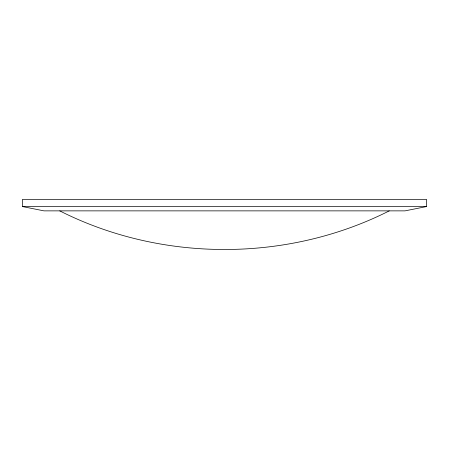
<?xml version="1.0" encoding="UTF-8"?>
<svg xmlns="http://www.w3.org/2000/svg" width="449" height="449" viewBox="0 0 449 449"><rect width="100%" height="100%" fill="white"/><g stroke="black" fill="none" stroke-linecap="round" stroke-linejoin="round"><path stroke-width="0.67" d="M389.244 210.878C287.388 262.362 161.612 262.362 59.756 210.878M426.55 206.562L405.02 210.867L43.98 210.867L22.45 206.562L22.45 199.384L426.55 199.384L426.55 206.562L22.45 206.562"/></g></svg>
